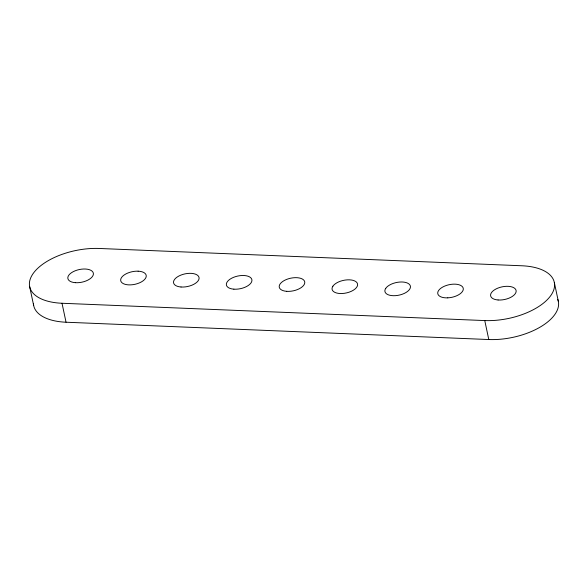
<?xml version="1.0" encoding="UTF-8"?>
<svg xmlns="http://www.w3.org/2000/svg" width="588" height="588" viewBox="0 0 588 588"><rect width="100%" height="100%" fill="white"/><g stroke="black" fill="none" stroke-linecap="round" stroke-linejoin="round"><path stroke-width="0.88" d="M62.012 303.261L484.762 320.57A52.082 25.806 -12 0 0 551.088 295.125A52.082 25.806 -12 0 0 521.953 265.776L99.21 248.467A52.082 25.806 -12 0 0 32.884 273.912A52.082 25.806 -12 0 0 62.012 303.261L66.047 322.224L488.79 339.533A52.082 25.806 -12 0 0 539.946 327.229A52.082 25.806 -12 0 0 557.799 299.49M554.33 282.475L558.357 301.438M484.762 320.57L488.79 339.533M29.643 286.562L33.67 305.525M66.047 322.224A52.082 25.806 -12 0 1 33.428 303.504M332.896 286.194L332.316 287.267A13.017 6.453 -12 0 0 340.18 293.53L342.098 293.522A13.017 6.453 -12 0 0 356.357 287.708A13.017 6.453 -12 0 0 352.94 280.322L351.286 279.991A13.017 6.453 -12 0 0 332.896 286.194M385.735 288.355L385.155 289.436A13.017 6.453 -12 0 0 386.897 294.096L388.109 294.728A13.017 6.453 -12 0 0 408.726 290.399L409.601 289.333A13.017 6.453 -12 0 0 407.227 282.968L405.779 282.483A13.017 6.453 -12 0 0 385.735 288.355M138.107 271.178L136.181 271.186A13.017 6.453 -12 0 0 121.525 277.536A13.017 6.453 -12 0 0 127.001 284.717L128.809 284.879A13.017 6.453 -12 0 0 145.39 278.514A13.017 6.453 -12 0 0 138.107 271.178M447.784 297.851L445.866 297.859A13.017 6.453 -12 0 1 438.582 290.523A13.017 6.453 -12 0 1 455.163 284.158L456.972 284.32A13.017 6.453 -12 0 1 462.447 291.494A13.017 6.453 -12 0 1 447.784 297.851M286.716 291.332A13.017 6.453 -12 0 0 304.724 281.843A13.017 6.453 -12 0 0 284.511 280.38A13.017 6.453 -12 0 0 286.716 291.332M181.031 287.003A13.017 6.453 -12 0 0 199.038 277.514A13.017 6.453 -12 0 0 178.826 276.051A13.017 6.453 -12 0 0 181.031 287.003M75.345 282.681A13.017 6.453 -12 0 0 93.352 273.192A13.017 6.453 -12 0 0 73.14 271.722A13.017 6.453 -12 0 0 75.345 282.681M233.877 289.171A13.017 6.453 -12 0 0 251.884 279.682A13.017 6.453 -12 0 0 231.665 278.212A13.017 6.453 -12 0 0 233.877 289.171M498.087 299.983A13.017 6.453 -12 0 0 516.102 290.501A13.017 6.453 -12 0 0 495.882 289.031A13.017 6.453 -12 0 0 498.087 299.983"/></g></svg>
